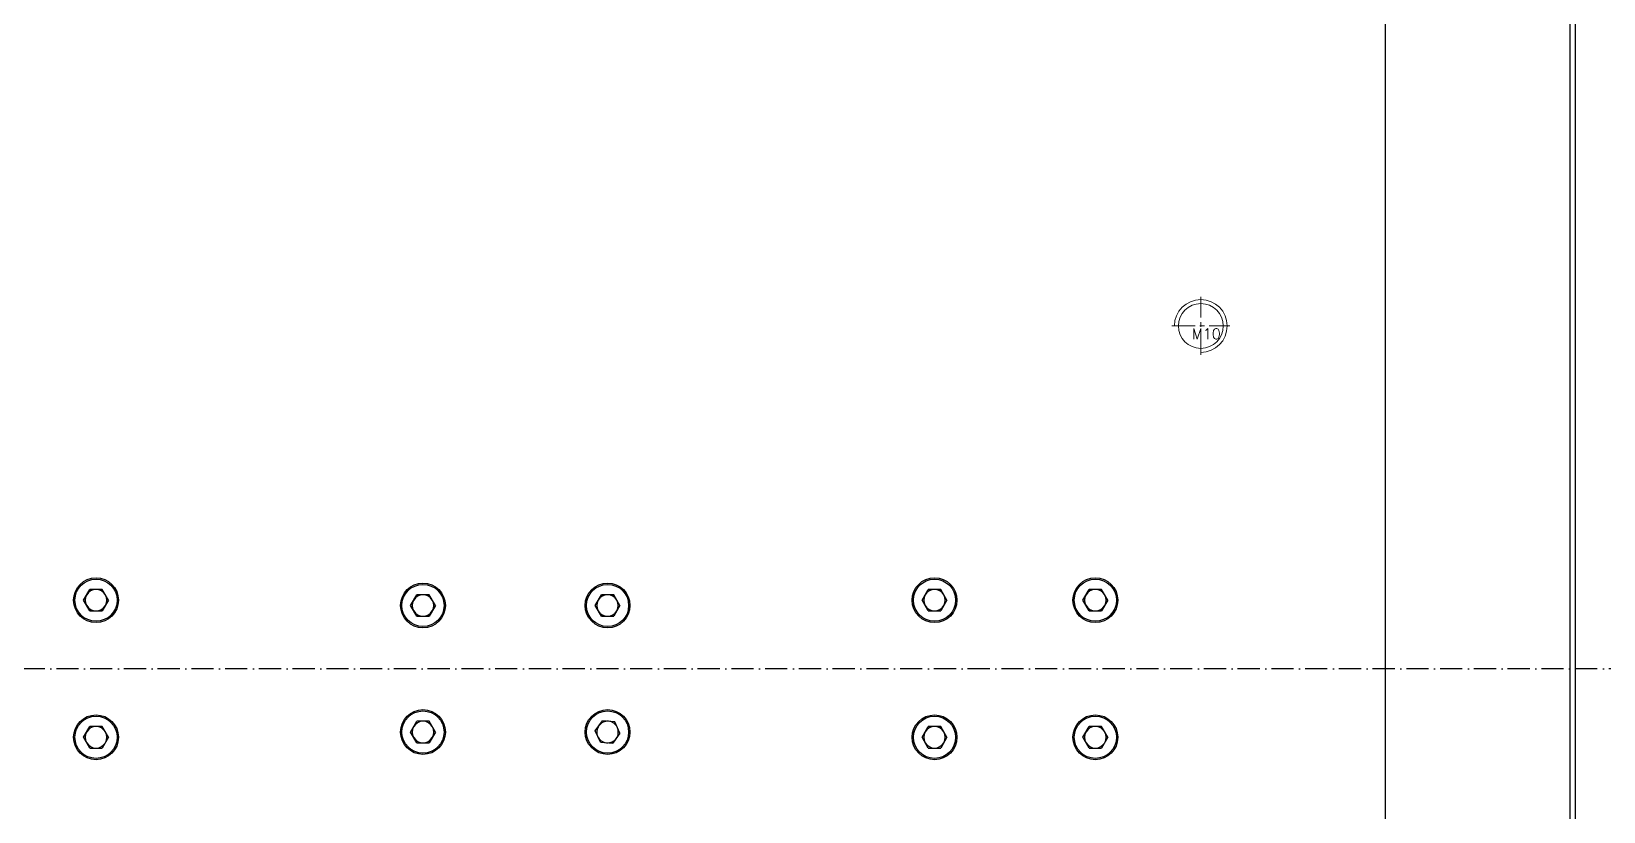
# Model space of a CAD drawing. Header units: millimetres. Extents: x 55 to 6841, y 61 to 3739.
# Drawn here: x 508.6 to 806.7, y 2093.5 to 2241.5 of the extents above; entities that cross this region are included whole.
import ezdxf

# ---------------------------------------------------------------- set-up
doc = ezdxf.new("R2010")
doc.units = ezdxf.units.MM
doc.header["$LTSCALE"] = 0.7
doc.linetypes.add('ACAD_ISO10W100', pattern=[18, 12, -3, 0, -3])
doc.linetypes.add('CENTER', pattern=[50.8, 31.75, -6.35, 6.35, -6.35])
doc.layers.get('0').update_dxf_attribs({"color": 255})
doc.layers.add('screw', color=33, linetype='Continuous', lineweight=13)
doc.styles.add('TXT', font='txt.shx', dxfattribs={"bigfont": 'gbcbig.shx'})

# ---------------------------------------------------------------- blocks, each defined once
blk = doc.blocks.new('screw_m10_l')
at = {"layer": 'screw', "color": 1, "linetype": 'CENTER', "ltscale": 0.2}
for p, q in [((0, -5.5), (0, 5.5)), ((-5.5, 0), (5.5, 0))]:
    blk.add_line(p, q, dxfattribs=at)
at = {"layer": 'screw', "color": 33}
blk.add_circle((0, 0), 4.25, dxfattribs=at)
at = {"layer": 'screw', "color": 92}
blk.add_arc((0, 0), 5, 270, 180, dxfattribs=at)
at = {"layer": 'screw', "color": 6, "style": 'TXT'}
blk.add_text('M10', height=2, dxfattribs=at).set_placement((-1.7, -2.5))

msp = doc.modelspace()

# ---------------------------------------------------------------- linework, layer by layer
at = {"linetype": 'Continuous', "lineweight": 25}
for p, q in [((801.308, 2342.032), (801.308, 1942.032)), ((800.308, 2294.032), (800.308, 1990.032)), ((765.308, 1995.617), (765.308, 2245.617)), ((518.45, 2133.617), (519.629, 2135.659)), ((521.987, 2135.659), (519.629, 2135.659)), ((523.166, 2133.617), (521.987, 2135.659)), ((580.45, 2132.617), (581.629, 2134.659)), ((583.987, 2134.659), (581.629, 2134.659)), ((585.166, 2132.617), (583.987, 2134.659)), ((615.45, 2132.617), (616.629, 2134.659)), ((618.987, 2134.659), (616.629, 2134.659)), ((620.166, 2132.617), (618.987, 2134.659)), ((677.45, 2133.617), (678.629, 2135.659)), ((680.987, 2135.659), (678.629, 2135.659)), ((682.166, 2133.617), (680.987, 2135.659)), ((707.95, 2133.617), (709.129, 2135.659)), ((711.487, 2135.659), (709.129, 2135.659)), ((712.666, 2133.617), (711.487, 2135.659)), ((519.629, 2131.575), (518.45, 2133.617)), ((519.629, 2131.575), (521.987, 2131.575)), ((523.166, 2133.617), (521.987, 2131.575)), ((581.629, 2130.575), (580.45, 2132.617)), ((585.166, 2132.617), (583.987, 2130.575)), ((616.629, 2130.575), (615.45, 2132.617)), ((620.166, 2132.617), (618.987, 2130.575)), ((678.629, 2131.575), (677.45, 2133.617)), ((678.629, 2131.575), (680.987, 2131.575)), ((682.166, 2133.617), (680.987, 2131.575)), ((709.129, 2131.575), (707.95, 2133.617)), ((709.129, 2131.575), (711.487, 2131.575)), ((712.666, 2133.617), (711.487, 2131.575)), ((581.629, 2130.575), (583.987, 2130.575)), ((616.629, 2130.575), (618.987, 2130.575)), ((615.46, 2108.837), (616.825, 2110.76)), ((619.173, 2110.539), (616.825, 2110.76)), ((518.45, 2107.617), (519.629, 2109.659)), ((521.987, 2109.659), (519.629, 2109.659)), ((523.166, 2107.617), (521.987, 2109.659)), ((580.45, 2108.617), (581.629, 2110.659)), ((581.629, 2106.575), (580.45, 2108.617)), ((583.987, 2110.659), (581.629, 2110.659)), ((585.166, 2108.617), (583.987, 2110.659)), ((585.166, 2108.617), (583.987, 2106.575)), ((616.443, 2106.694), (615.46, 2108.837)), ((620.155, 2108.396), (618.791, 2106.473)), ((620.155, 2108.396), (619.173, 2110.539)), ((677.45, 2107.617), (678.629, 2109.659)), ((680.987, 2109.659), (678.629, 2109.659)), ((682.166, 2107.617), (680.987, 2109.659)), ((707.95, 2107.617), (709.129, 2109.659)), ((711.487, 2109.659), (709.129, 2109.659)), ((712.666, 2107.617), (711.487, 2109.659)), ((519.629, 2105.575), (518.45, 2107.617)), ((519.629, 2105.575), (521.987, 2105.575)), ((523.166, 2107.617), (521.987, 2105.575)), ((581.629, 2106.575), (583.987, 2106.575)), ((616.443, 2106.694), (618.791, 2106.473)), ((678.629, 2105.575), (677.45, 2107.617)), ((678.629, 2105.575), (680.987, 2105.575)), ((682.166, 2107.617), (680.987, 2105.575)), ((709.129, 2105.575), (707.95, 2107.617)), ((709.129, 2105.575), (711.487, 2105.575)), ((712.666, 2107.617), (711.487, 2105.575))]:
    msp.add_line(p, q, dxfattribs=at)
at = {"color": 2, "linetype": 'ACAD_ISO10W100', "ltscale": 0.5}
msp.add_line((882.293, 2120.617), (290.608, 2120.617), dxfattribs=at)
at = {"linetype": 'Continuous', "lineweight": 25}
for centre, radius in [((520.808, 2133.617), 4.25), ((520.808, 2133.617), 4), ((679.808, 2133.617), 4.25), ((679.808, 2133.617), 4), ((710.308, 2133.617), 4.25), ((710.308, 2133.617), 4), ((582.808, 2132.617), 4.25), ((582.808, 2132.617), 4), ((617.808, 2132.617), 4.25), ((617.808, 2132.617), 4), ((520.808, 2107.617), 4.25), ((520.808, 2107.617), 4), ((582.808, 2108.617), 4.25), ((582.808, 2108.617), 4), ((617.808, 2108.617), 4.25), ((617.808, 2108.617), 4), ((679.808, 2107.617), 4.25), ((679.808, 2107.617), 4), ((710.308, 2107.617), 4.25), ((710.308, 2107.617), 4)]:
    msp.add_circle(centre, radius, dxfattribs=at)
for centre, start, end in [((520.808, 2133.617), 150, 210), ((520.808, 2133.617), 90, 150), ((520.808, 2133.617), 30, 90), ((520.808, 2133.617), 330, 30), ((582.808, 2132.617), 90, 150), ((582.808, 2132.617), 30, 90), ((617.808, 2132.617), 90, 150), ((617.808, 2132.617), 30, 90), ((679.808, 2133.617), 150, 210), ((679.808, 2133.617), 90, 150), ((679.808, 2133.617), 30, 90), ((679.808, 2133.617), 330, 30), ((710.308, 2133.617), 150, 210), ((710.308, 2133.617), 90, 150), ((710.308, 2133.617), 30, 90), ((710.308, 2133.617), 330, 30), ((520.808, 2133.617), 210, 270), ((520.808, 2133.617), 270, 330), ((582.808, 2132.617), 150, 210), ((582.808, 2132.617), 210, 270), ((582.808, 2132.617), 270, 330), ((582.808, 2132.617), 330, 30), ((617.808, 2132.617), 150, 210), ((617.808, 2132.617), 210, 270), ((617.808, 2132.617), 270, 330), ((617.808, 2132.617), 330, 30), ((679.808, 2133.617), 210, 270), ((679.808, 2133.617), 270, 330), ((710.308, 2133.617), 210, 270), ((710.308, 2133.617), 270, 330), ((520.808, 2107.617), 150, 210), ((520.808, 2107.617), 90, 150), ((520.808, 2107.617), 30, 90), ((520.808, 2107.617), 330, 30), ((582.808, 2108.617), 150, 210), ((582.808, 2108.617), 90, 150), ((582.808, 2108.617), 30, 90), ((582.808, 2108.617), 330, 30), ((617.808, 2108.617), 144.62997, 204.62997), ((617.808, 2108.617), 204.62997, 264.62997), ((617.808, 2108.617), 84.62997, 144.62997), ((617.808, 2108.617), 24.62997, 84.62997), ((617.808, 2108.617), 324.62997, 24.62997), ((679.808, 2107.617), 150, 210), ((679.808, 2107.617), 90, 150), ((679.808, 2107.617), 30, 90), ((679.808, 2107.617), 330, 30), ((710.308, 2107.617), 150, 210), ((710.308, 2107.617), 90, 150), ((710.308, 2107.617), 30, 90), ((710.308, 2107.617), 330, 30), ((520.808, 2107.617), 210, 270), ((520.808, 2107.617), 270, 330), ((582.808, 2108.617), 210, 270), ((582.808, 2108.617), 270, 330), ((617.808, 2108.617), 264.62997, 324.62997), ((679.808, 2107.617), 210, 270), ((679.808, 2107.617), 270, 330), ((710.308, 2107.617), 210, 270), ((710.308, 2107.617), 270, 330)]:
    msp.add_arc(centre, 2.042, start, end, dxfattribs=at)

# ---------------------------------------------------------------- block references
msp.add_blockref('screw_m10_l', (730.308, 2185.617), dxfattribs=at)

doc.saveas('drawing.dxf')
